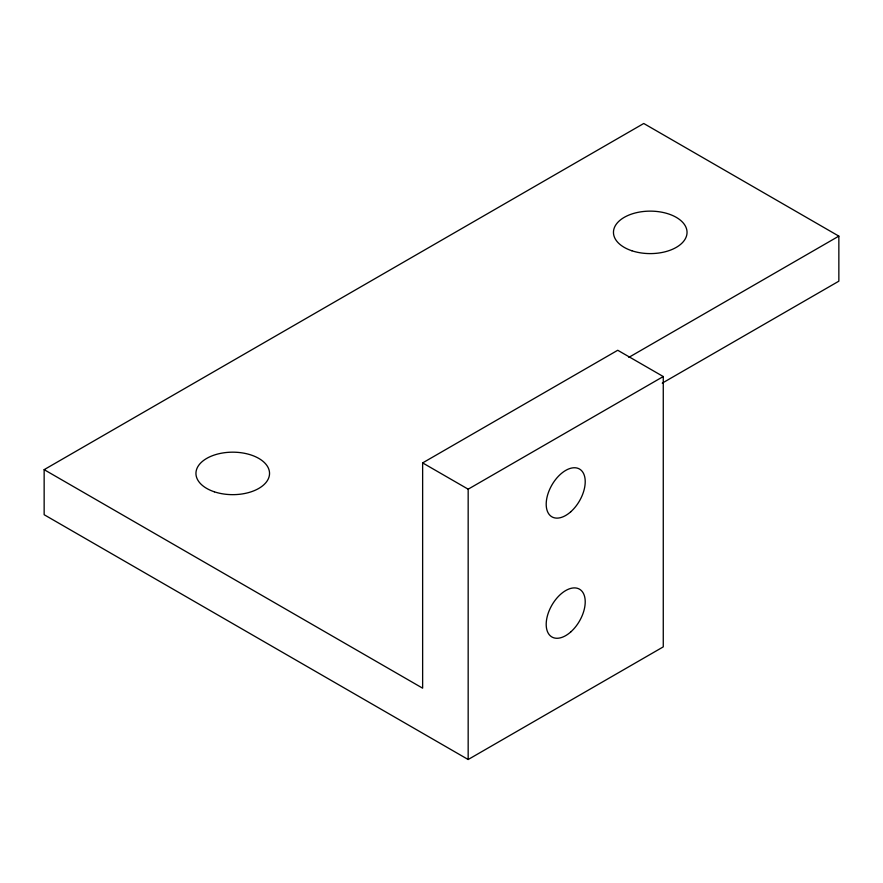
<?xml version="1.0" encoding="UTF-8"?>
<svg xmlns="http://www.w3.org/2000/svg" width="883" height="883" viewBox="0 0 883 883"><rect width="100%" height="100%" fill="white"/><g stroke="black" fill="none" stroke-linecap="round" stroke-linejoin="round"><path stroke-width="1.32" d="M44.15 469.657L422.637 688.177L422.637 462.902L617.736 350.264L663.265 376.544L663.265 646.875L468.167 759.512L44.15 514.712L44.15 469.657L643.751 123.488L838.85 236.125L838.85 281.18L662.25 383.134M628.839 357.372L838.85 236.125M422.637 462.902L468.167 489.182L663.265 376.544M468.167 489.182L468.167 759.512M570.76 511.776A27.594 15.927 -60 0 0 579.513 469.039A27.594 15.927 -60 0 0 546.864 497.99A27.594 15.927 -60 0 0 570.76 511.776M570.76 631.93A27.594 15.927 -60 0 0 579.513 589.193A27.594 15.927 -60 0 0 546.864 618.133A27.594 15.927 -60 0 0 570.76 631.93M214.348 491.809A36.788 21.236 0 0 0 269.536 473.409A36.788 21.236 0 0 0 214.348 455.021A36.788 21.236 0 0 0 214.348 491.809M631.864 250.761A36.788 21.236 0 0 0 687.04 232.361A36.788 21.236 0 0 0 631.864 213.973A36.788 21.236 0 0 0 631.864 250.761"/></g></svg>
